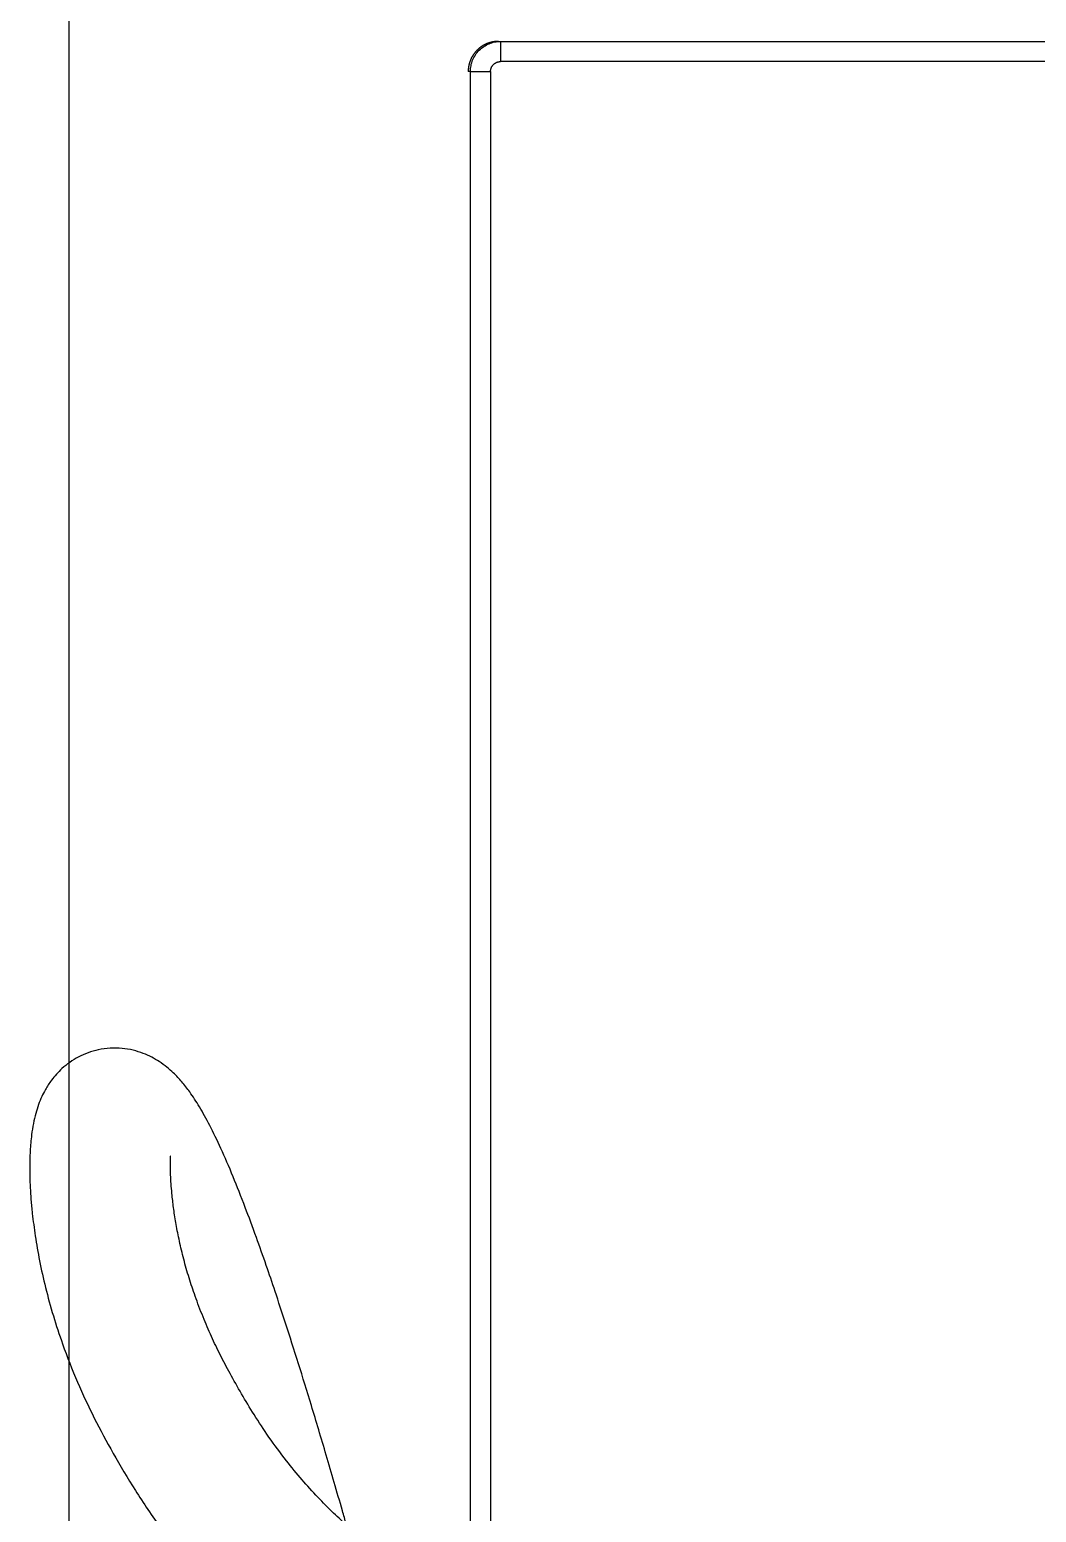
# Model space of a CAD drawing. Header units: millimetres. Extents: x -33000 to 294000, y 0 to 42408.
# Drawn here: x 57312.3 to 57412.3, y 15299.5 to 15446.8 of the extents above; entities that cross this region are included whole.
import ezdxf

# ---------------------------------------------------------------- set-up
doc = ezdxf.new("R2010")
doc.units = ezdxf.units.MM
doc.header["$LTSCALE"] = 50
doc.layers.add('arch', color=8, linetype='Continuous')

msp = doc.modelspace()

# ---------------------------------------------------------------- linework, layer by layer
at = {"layer": 'arch'}
for p, q in [((57316.21, 15654.6), (57316.21, 14754.6)), ((57358.88, 15445.6), (57470.35, 15445.6))]:
    msp.add_line(p, q, dxfattribs=at)
for points, knots in [([(57358.88, 15445.6, 0), (57358.87, 15445.6, 0), (57358.85, 15445.6, 0), (57358.83, 15445.6, 0), (57358.8, 15445.6, 0), (57358.78, 15445.6, 0), (57358.75, 15445.6, 0), (57358.73, 15445.6, 0), (57358.7, 15445.6, 0), (57358.67, 15445.6, 0), (57358.65, 15445.6, 0), (57358.62, 15445.59, 0), (57358.6, 15445.59, 0), (57358.57, 15445.59, 0), (57358.55, 15445.59, 0), (57358.53, 15445.58, 0), (57358.5, 15445.58, 0), (57358.48, 15445.58, 0), (57358.45, 15445.57, 0), (57358.43, 15445.57, 0), (57358.4, 15445.57, 0), (57358.38, 15445.56, 0), (57358.36, 15445.56, 0), (57358.33, 15445.55, 0), (57358.31, 15445.55, 0), (57358.29, 15445.55, 0), (57358.26, 15445.54, 0), (57358.24, 15445.54, 0), (57358.22, 15445.53, 0), (57358.2, 15445.53, 0), (57358.17, 15445.52, 0), (57358.15, 15445.51, 0), (57358.13, 15445.51, 0), (57358.11, 15445.5, 0), (57358.09, 15445.5, 0), (57358.06, 15445.49, 0), (57358.04, 15445.49, 0), (57358.02, 15445.48, 0), (57358, 15445.47, 0), (57357.98, 15445.47, 0), (57357.96, 15445.46, 0), (57357.94, 15445.45, 0), (57357.92, 15445.45, 0), (57357.89, 15445.44, 0), (57357.87, 15445.43, 0), (57357.85, 15445.42, 0), (57357.83, 15445.42, 0), (57357.81, 15445.41, 0), (57357.79, 15445.4, 0), (57357.77, 15445.39, 0), (57357.76, 15445.39, 0), (57357.74, 15445.38, 0), (57357.72, 15445.37, 0), (57357.7, 15445.36, 0), (57357.68, 15445.35, 0), (57357.66, 15445.35, 0), (57357.64, 15445.34, 0), (57357.62, 15445.33, 0), (57357.6, 15445.32, 0), (57357.59, 15445.31, 0), (57357.57, 15445.3, 0), (57357.55, 15445.29, 0), (57357.53, 15445.29, 0), (57357.52, 15445.28, 0), (57357.5, 15445.27, 0), (57357.48, 15445.26, 0), (57357.46, 15445.25, 0), (57357.45, 15445.24, 0), (57357.43, 15445.23, 0), (57357.41, 15445.22, 0), (57357.4, 15445.21, 0), (57357.38, 15445.2, 0), (57357.37, 15445.19, 0), (57357.35, 15445.19, 0), (57357.33, 15445.18, 0), (57357.32, 15445.17, 0), (57357.3, 15445.16, 0), (57357.29, 15445.15, 0), (57357.27, 15445.14, 0), (57357.26, 15445.13, 0), (57357.24, 15445.12, 0), (57357.23, 15445.11, 0), (57357.21, 15445.1, 0), (57357.2, 15445.09, 0), (57357.18, 15445.08, 0), (57357.17, 15445.07, 0), (57357.16, 15445.06, 0), (57357.14, 15445.05, 0), (57357.13, 15445.04, 0), (57357.11, 15445.03, 0), (57357.1, 15445.02, 0), (57357.09, 15445.01, 0), (57357.07, 15445, 0), (57357.06, 15444.99, 0), (57357.05, 15444.98, 0), (57357.04, 15444.97, 0), (57357.02, 15444.96, 0), (57357.01, 15444.95, 0), (57357, 15444.94, 0), (57356.99, 15444.93, 0), (57356.97, 15444.92, 0), (57356.96, 15444.91, 0), (57356.95, 15444.9, 0), (57356.94, 15444.89, 0), (57356.93, 15444.88, 0), (57356.91, 15444.87, 0), (57356.9, 15444.86, 0), (57356.89, 15444.85, 0), (57356.88, 15444.84, 0), (57356.87, 15444.83, 0), (57356.86, 15444.82, 0), (57356.85, 15444.81, 0), (57356.84, 15444.8, 0), (57356.83, 15444.79, 0), (57356.82, 15444.78, 0), (57356.81, 15444.77, 0), (57356.8, 15444.76, 0), (57356.79, 15444.75, 0), (57356.78, 15444.74, 0), (57356.77, 15444.74, 0), (57356.75, 15444.72, 0), (57356.72, 15444.69, 0), (57356.68, 15444.65, 0), (57356.65, 15444.61, 0), (57356.61, 15444.57, 0), (57356.58, 15444.53, 0), (57356.54, 15444.49, 0), (57356.51, 15444.44, 0), (57356.48, 15444.4, 0), (57356.45, 15444.36, 0), (57356.42, 15444.32, 0), (57356.39, 15444.27, 0), (57356.36, 15444.23, 0), (57356.33, 15444.18, 0), (57356.3, 15444.14, 0), (57356.28, 15444.09, 0), (57356.25, 15444.05, 0), (57356.22, 15444, 0), (57356.2, 15443.96, 0), (57356.18, 15443.91, 0), (57356.16, 15443.86, 0), (57356.13, 15443.82, 0), (57356.11, 15443.77, 0), (57356.1, 15443.72, 0), (57356.08, 15443.67, 0), (57356.06, 15443.63, 0), (57356.04, 15443.58, 0), (57356.03, 15443.53, 0), (57356.01, 15443.48, 0), (57356, 15443.43, 0), (57355.98, 15443.39, 0), (57355.97, 15443.34, 0), (57355.96, 15443.29, 0), (57355.95, 15443.24, 0), (57355.94, 15443.19, 0), (57355.93, 15443.14, 0), (57355.92, 15443.09, 0), (57355.91, 15443.04, 0), (57355.9, 15442.99, 0), (57355.9, 15442.95, 0), (57355.89, 15442.9, 0), (57355.89, 15442.85, 0), (57355.89, 15442.8, 0), (57355.88, 15442.75, 0), (57355.88, 15442.7, 0), (57355.88, 15442.65, 0), (57355.88, 15442.62, 0), (57355.88, 15442.6, 0)], [0, 0, 0, 0, 0.005532, 0.011042, 0.016529, 0.021994, 0.027436, 0.032856, 0.038253, 0.043627, 0.048979, 0.054309, 0.059616, 0.0649, 0.070162, 0.075401, 0.080618, 0.085812, 0.090984, 0.096133, 0.10126, 0.106364, 0.111446, 0.116505, 0.121541, 0.126555, 0.131547, 0.136515, 0.141462, 0.146386, 0.151287, 0.156166, 0.161022, 0.165855, 0.170666, 0.175455, 0.180221, 0.184965, 0.189686, 0.194384, 0.19906, 0.203713, 0.208344, 0.212952, 0.217538, 0.222101, 0.226642, 0.23116, 0.235656, 0.240129, 0.244579, 0.249007, 0.253413, 0.257795, 0.262156, 0.266494, 0.270809, 0.275102, 0.279372, 0.283619, 0.287845, 0.292047, 0.296227, 0.300385, 0.30452, 0.308632, 0.312722, 0.316789, 0.320834, 0.324857, 0.328856, 0.332833, 0.336788, 0.34072, 0.34463, 0.348517, 0.352381, 0.356223, 0.360043, 0.36384, 0.367614, 0.371366, 0.375095, 0.378802, 0.382486, 0.386148, 0.389787, 0.393404, 0.396998, 0.400569, 0.404118, 0.407645, 0.411149, 0.41463, 0.418089, 0.421525, 0.424939, 0.42833, 0.431699, 0.435045, 0.438369, 0.44167, 0.444948, 0.448204, 0.451438, 0.454649, 0.457837, 0.461003, 0.464146, 0.467267, 0.470365, 0.473441, 0.476494, 0.479525, 0.482533, 0.485519, 0.488482, 0.491422, 0.49434, 0.497236, 0.500109, 0.511564, 0.522994, 0.534397, 0.545774, 0.557125, 0.56845, 0.579749, 0.591021, 0.602268, 0.613488, 0.624682, 0.63585, 0.646992, 0.658107, 0.669197, 0.68026, 0.691297, 0.702308, 0.713293, 0.724251, 0.735184, 0.74609, 0.75697, 0.767824, 0.778652, 0.789454, 0.80023, 0.810979, 0.821702, 0.8324, 0.843071, 0.853716, 0.864334, 0.874927, 0.885493, 0.896034, 0.906548, 0.917036, 0.927498, 0.937934, 0.948343, 0.958727, 0.969084, 0.979416, 0.989721, 1, 1, 1, 1]), ([(57356.1, 15442.6, 0), (57356.1, 15442.8, 0), (57356.12, 15443, 0), (57356.2, 15443.38, 0), (57356.25, 15443.57, 0), (57356.4, 15443.93, 0), (57356.5, 15444.11, 0), (57356.71, 15444.43, 0), (57356.84, 15444.59, 0), (57357.12, 15444.86, 0), (57357.27, 15444.99, 0), (57357.6, 15445.21, 0), (57357.77, 15445.3, 0), (57358.13, 15445.45, 0), (57358.32, 15445.51, 0), (57358.71, 15445.59, 0), (57358.9, 15445.6, 0), (57359.1, 15445.6, 0)], [0, 0, 0, 0, 0.125, 0.125, 0.25, 0.25, 0.375, 0.375, 0.5, 0.5, 0.625, 0.625, 0.75, 0.75, 0.875, 0.875, 1, 1, 1, 1]), ([(57359.1, 15445.61, 0), (57359.1, 15445.61, 0), (57359.1, 15445.61, 0), (57359.1, 15445.6, 0), (57359.1, 15445.56, 0), (57359.1, 15445.4, 0), (57359.1, 15445.03, 0), (57359.1, 15444.52, 0), (57359.1, 15444.02, 0), (57359.1, 15443.77, 0), (57359.1, 15443.6, 0)], [0, 0, 0, 0, 0.000393, 0.017217, 0.089223, 0.16123, 0.449255, 0.73728, 0.881292, 1, 1, 1, 1]), ([(57356.1, 15442.6, 0), (57356.06, 15442.6, 0), (57356.03, 15442.6, 0), (57355.97, 15442.6, 0), (57355.95, 15442.6, 0), (57355.91, 15442.6, 0), (57355.9, 15442.6, 0), (57355.88, 15442.6, 0), (57355.88, 15442.6, 0), (57355.88, 15442.6, 0)], [0, 0, 0, 0, 0.244427, 0.244427, 0.496285, 0.496285, 0.748142, 0.748142, 1, 1, 1, 1]), ([(57356.1, 15442.6, 0), (57356.1, 15442.6, 0), (57356.1, 15442.6, 0), (57356.14, 15442.6, 0), (57356.31, 15442.6, 0), (57356.68, 15442.6, 0), (57357.18, 15442.6, 0), (57357.68, 15442.6, 0), (57357.93, 15442.6, 0), (57358.1, 15442.6, 0)], [0, 0, 0, 0, 0.016831, 0.088865, 0.160899, 0.449036, 0.737173, 0.881241, 1, 1, 1, 1]), ([(57343.77, 15298.34, 0), (57343.64, 15298.78, 0), (57342.96, 15301.15, 0), (57341.79, 15305.19, 0), (57340.33, 15310.04, 0), (57338.99, 15314.4, 0), (57337.79, 15318.16, 0), (57336.73, 15321.37, 0), (57335.77, 15324.2, 0), (57334.77, 15327.03, 0), (57333.66, 15330.02, 0), (57332.48, 15333, 0), (57331.32, 15335.68, 0), (57330.22, 15337.95, 0), (57329.2, 15339.79, 0), (57328.29, 15341.19, 0), (57327.45, 15342.27, 0), (57326.63, 15343.17, 0), (57325.35, 15344.25, 0), (57323.61, 15345.17, 0), (57321.51, 15345.71, 0), (57319.19, 15345.59, 0), (57317.04, 15344.78, 0), (57315.54, 15343.69, 0), (57314.5, 15342.52, 0), (57313.86, 15341.51, 0), (57313.48, 15340.75, 0), (57313.16, 15339.96, 0), (57312.89, 15339.08, 0), (57312.66, 15338.09, 0), (57312.47, 15336.86, 0), (57312.34, 15335.4, 0), (57312.3, 15333.75, 0), (57312.34, 15332.12, 0), (57312.43, 15330.61, 0), (57312.6, 15328.9, 0), (57312.86, 15326.92, 0), (57313.29, 15324.44, 0), (57313.88, 15321.78, 0), (57314.64, 15319.02, 0), (57315.68, 15315.87, 0), (57317.01, 15312.47, 0), (57318.69, 15308.89, 0), (57320.59, 15305.35, 0), (57322.78, 15301.67, 0), (57325.33, 15297.88, 0), (57328.24, 15294.13, 0), (57331.45, 15290.61, 0), (57334.86, 15287.39, 0), (57338.49, 15284.44, 0), (57342.49, 15281.63, 0), (57346.97, 15278.92, 0), (57351.65, 15276.4, 0), (57355.98, 15274.27, 0), (57359.79, 15272.47, 0), (57362.98, 15270.97, 0), (57365.81, 15269.62, 0), (57368.29, 15268.39, 0), (57370.27, 15267.36, 0), (57371.87, 15266.48, 0), (57373.14, 15265.75, 0), (57374.44, 15264.97, 0), (57375.94, 15264.02, 0), (57377.68, 15262.84, 0), (57379.64, 15261.39, 0), (57381.76, 15259.67, 0), (57384.05, 15257.64, 0), (57386.2, 15255.58, 0), (57387.59, 15254.19, 0), (57388.17, 15253.6, 0)], [0, 0, 0, 0, 0.002402, 0.012822, 0.022862, 0.031953, 0.041591, 0.049804, 0.057078, 0.065589, 0.075662, 0.087423, 0.100212, 0.112465, 0.124066, 0.134938, 0.14339, 0.151502, 0.160466, 0.167922, 0.176056, 0.184411, 0.191859, 0.199965, 0.206744, 0.21219, 0.217097, 0.223024, 0.230036, 0.23816, 0.247424, 0.260726, 0.274526, 0.287305, 0.299016, 0.309624, 0.327234, 0.346233, 0.366797, 0.388823, 0.410891, 0.441474, 0.471024, 0.500223, 0.53021, 0.561057, 0.591924, 0.620712, 0.647368, 0.671723, 0.697531, 0.724554, 0.751108, 0.776769, 0.796252, 0.814395, 0.830904, 0.84598, 0.860444, 0.869383, 0.878121, 0.886896, 0.897619, 0.910691, 0.92579, 0.943097, 0.962569, 0.984147, 1, 1, 1, 1]), ([(57398.55, 15262.85, 0), (57398.21, 15263.2, 0), (57397.05, 15264.39, 0), (57395.09, 15266.35, 0), (57392.68, 15268.63, 0), (57390.26, 15270.77, 0), (57387.63, 15272.9, 0), (57384.63, 15275.08, 0), (57381.49, 15277.1, 0), (57378.4, 15278.88, 0), (57375.71, 15280.32, 0), (57373.2, 15281.59, 0), (57370.96, 15282.68, 0), (57368.91, 15283.65, 0), (57366.88, 15284.61, 0), (57364.65, 15285.65, 0), (57362.13, 15286.85, 0), (57359.48, 15288.15, 0), (57356.87, 15289.49, 0), (57354.48, 15290.79, 0), (57352.37, 15292.01, 0), (57350.57, 15293.13, 0), (57349.05, 15294.14, 0), (57347.77, 15295.04, 0), (57346.6, 15295.92, 0), (57345.34, 15296.91, 0), (57343.95, 15298.1, 0), (57342.44, 15299.49, 0), (57340.88, 15301.06, 0), (57339.31, 15302.79, 0), (57337.67, 15304.79, 0), (57336.08, 15306.95, 0), (57334.62, 15309.18, 0), (57333.35, 15311.29, 0), (57332.23, 15313.26, 0), (57331.24, 15315.15, 0), (57330.34, 15317.01, 0), (57329.51, 15318.95, 0), (57328.77, 15320.9, 0), (57328.13, 15322.81, 0), (57327.61, 15324.63, 0), (57327.19, 15326.41, 0), (57326.86, 15328.07, 0), (57326.62, 15329.59, 0), (57326.47, 15330.9, 0), (57326.38, 15331.95, 0), (57326.32, 15332.85, 0), (57326.29, 15333.69, 0), (57326.29, 15334.39, 0), (57326.3, 15334.8, 0), (57326.29, 15334.9, 0), (57326.28, 15334.91, 0)], [0, 0, 0, 0, 0.0087569, 0.0291666, 0.0481263, 0.0655636, 0.082947, 0.1025636, 0.1244691, 0.140388, 0.1554253, 0.1689002, 0.1807908, 0.1910894, 0.2015427, 0.2137453, 0.2277044, 0.2434234, 0.2587888, 0.2734129, 0.2866866, 0.298605, 0.3091656, 0.3183675, 0.3268702, 0.3363666, 0.3485088, 0.3620438, 0.3769628, 0.3932545, 0.4107109, 0.4329158, 0.4538942, 0.4736599, 0.493506, 0.5119877, 0.5301413, 0.5492772, 0.569369, 0.5868021, 0.6046622, 0.6217005, 0.6376579, 0.6525469, 0.6667693, 0.677429, 0.689201, 0.7020371, 0.7156121, 0.7277434, 0.7360933, 0.7360933, 0.7360933, 0.7360933])]:
    msp.add_open_spline(points, degree=3, knots=knots, dxfattribs=at)
for points in [[(57359.1, 15445.6, 0), (57469.6, 15445.6, 0)], [(57468.6, 15443.6, 0), (57359.1, 15443.6, 0)], [(57356.1, 15289.91, 0), (57356.1, 15442.6, 0)], [(57358.1, 15442.6, 0), (57358.1, 15288.86, 0)]]:
    msp.add_open_spline(points, degree=1, dxfattribs=at)
msp.add_rational_spline([(57358.1, 15442.6, 0), (57358.1, 15443.19, 0), (57358.51, 15443.6, 0), (57359.1, 15443.6, 0)], [1, 0.804737854124, 0.804737854124, 1], degree=3, dxfattribs=at)

doc.saveas('drawing.dxf')
